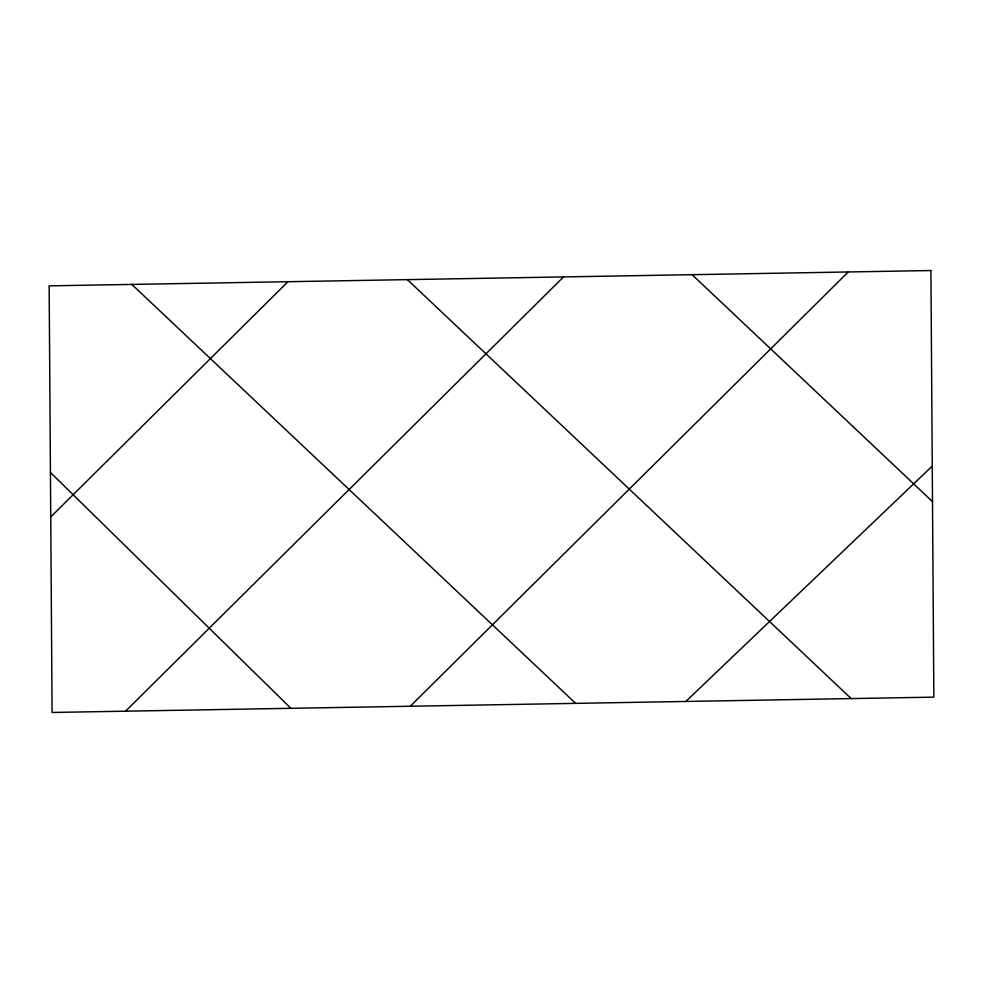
<?xml version="1.0" encoding="UTF-8"?>
<svg xmlns="http://www.w3.org/2000/svg" width="983" height="983" viewBox="0 0 983 983"><rect width="100%" height="100%" fill="white"/><g stroke="black" fill="none" stroke-linecap="round" stroke-linejoin="round"><path stroke-width="1.47" d="M50.747 516.935L287.958 281.703M125.566 711.188L563.517 276.923M410.304 706.236L848.243 271.972M685.851 701.457L932.253 466.065M692.106 274.687L932.498 501.613M407.367 279.639L851.192 698.581M131.82 284.419L575.633 703.361M50.44 472.491L290.907 708.313M930.913 270.534L49.15 285.856L52.087 712.466L933.85 697.144L930.913 270.534"/></g></svg>
